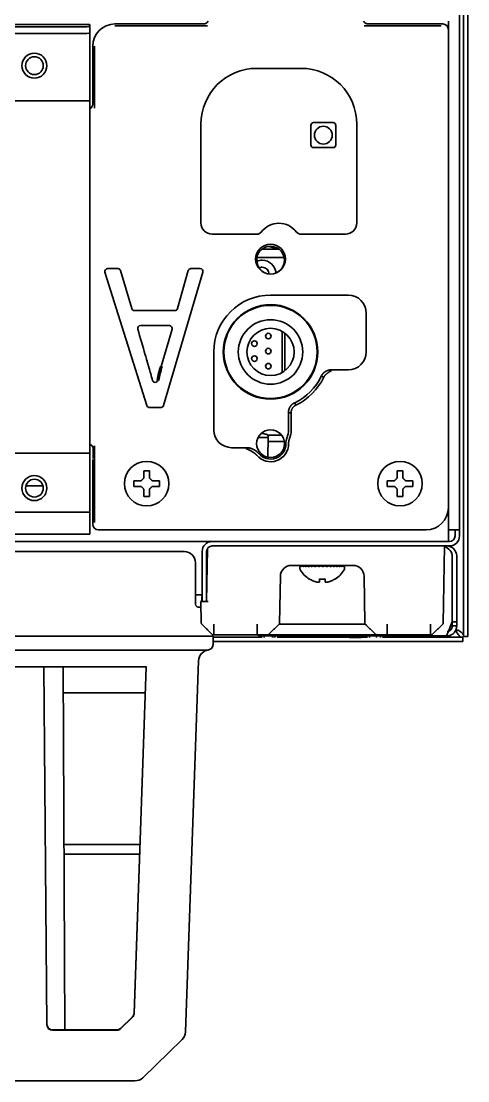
# Model space of a CAD drawing. Header units: inches. Extents: x 786 to 5755, y -850 to 3635.
# Drawn here: x 4176.9 to 4257.2, y 2385.9 to 2576.6 of the extents above; entities that cross this region are included whole.
import ezdxf

# ---------------------------------------------------------------- set-up
doc = ezdxf.new("R2010")
doc.units = ezdxf.units.IN
doc.layers.add('1', color=7, linetype='Continuous', true_color=0xffffff)

msp = doc.modelspace()

# ---------------------------------------------------------------- linework, layer by layer
at = {"layer": '1', "color": 7, "linetype": 'Continuous', "lineweight": 35}
for p, q in [((4255.74, 3463.9), (4255.74, 2485.05)), ((4256.44, 2467.85), (4256.44, 2808.05)), ((4257.24, 2467.85), (4257.24, 2808.05)), ((4189.24, 2575.98), (3462.24, 2575.98)), ((4187.24, 2575.52), (3464.24, 2575.52)), ((4189.24, 2575.97), (4189.24, 2575.98)), ((4189.24, 2575.97), (4189.24, 2575.66)), ((4189.24, 2575.66), (4189.24, 2574.46)), ((4193.74, 2576.05), (4209.64, 2576.05)), ((4193.74, 2575.74), (4210.37, 2575.74)), ((4238.61, 2575.74), (4252.42, 2575.74)), ((4239.34, 2576.05), (4252.74, 2576.05)), ((4253.74, 2484.75), (4253.74, 2576.56)), ((4187.24, 2574.32), (3464.24, 2574.32)), ((4189.24, 2573.78), (4189.24, 2574.46)), ((4189.24, 2563.25), (4189.24, 2573.78)), ((4253.74, 2575.05), (4253.74, 2489.05)), ((4189.74, 2561.65), (4189.74, 2572.05)), ((4190.06, 2560.92), (4190.06, 2572.05)), ((4227.24, 2568.07), (4219.24, 2568.07)), ((3462.24, 2562.25), (4189.24, 2562.25)), ((4189.24, 2563.25), (4189.24, 2562.25)), ((4189.24, 2562.25), (4189.24, 2560.05)), ((4189.24, 2501.05), (4189.24, 2560.05)), ((4232.99, 2558.3), (4229.49, 2558.3)), ((4209.22, 2558.05), (4209.22, 2540.25)), ((4228.99, 2557.8), (4228.99, 2554.3)), ((4233.49, 2554.3), (4233.49, 2557.8)), ((4237.26, 2540.25), (4237.26, 2558.05)), ((4229.49, 2553.8), (4232.99, 2553.8)), ((4211.24, 2538.23), (4219.28, 2538.23)), ((4227.2, 2538.23), (4235.24, 2538.23)), ((4223.16, 2535.55), (4220.24, 2535.55)), ((4223.28, 2535.52), (4221.35, 2536.02)), ((4224.19, 2534.05), (4219.29, 2534.05)), ((4194.26, 2532.05), (4192.42, 2532.05)), ((4194.26, 2532.05), (4192.42, 2532.05)), ((4196.78, 2524.84), (4194.74, 2531.69)), ((4206.94, 2531.69), (4205.02, 2524.84)), ((4209.07, 2532.05), (4207.42, 2532.05)), ((4191.94, 2531.4), (4199.5, 2507.4)), ((4202.46, 2507.41), (4209.55, 2531.41)), ((4235.74, 2527.27), (4221.74, 2527.27)), ((4204.54, 2524.48), (4197.26, 2524.48)), ((4238.96, 2517.05), (4238.96, 2524.05)), ((4198.33, 2521.79), (4203.53, 2521.79)), ((4204.01, 2521.15), (4202.08, 2514.45)), ((4223.84, 2520.74), (4223.84, 2513.35)), ((4224.34, 2513.69), (4224.34, 2520.41)), ((4211.52, 2517.05), (4211.52, 2503.05)), ((4232.68, 2513.83), (4235.74, 2513.83)), ((4199.97, 2507.05), (4201.98, 2507.05)), ((4224.96, 2503.05), (4224.96, 2506.11)), ((4225.44, 2506.11), (4225.44, 2503.05)), ((4189.24, 2501.05), (4189.24, 2498.85)), ((4219.49, 2501.65), (4221.32, 2501.65)), ((4223.74, 2502.05), (4221.2, 2502.05)), ((4221.32, 2501.65), (4221.26, 2498.1)), ((4221.32, 2501.65), (4221.32, 2501.69)), ((4189.83, 2499.54), (4189.83, 2499.54)), ((4189.83, 2499.54), (4189.83, 2497.91)), ((4189.83, 2499.54), (4189.83, 2497.91)), ((4190.06, 2486.37), (4190.06, 2500.18)), ((4214.74, 2499.83), (4217.33, 2499.83)), ((4224.21, 2500.93), (4221.31, 2500.93)), ((3462.24, 2498.85), (4189.24, 2498.85)), ((4189.24, 2497.85), (4189.24, 2498.85)), ((4189.24, 2488.22), (4189.24, 2497.85)), ((4189.74, 2486.05), (4189.74, 2497.72)), ((4197.14, 2493.37), (4197.14, 2493.87)), ((4197.14, 2492.87), (4197.14, 2493.37)), ((4201.74, 2493.87), (4201.74, 2493.37)), ((4201.74, 2493.37), (4201.74, 2492.87)), ((4242.74, 2493.37), (4242.74, 2493.87)), ((4242.74, 2492.87), (4242.74, 2493.37)), ((4247.34, 2493.87), (4247.34, 2493.37)), ((4247.34, 2493.37), (4247.34, 2492.87)), ((4180.78, 2492.95), (4177.69, 2492.95)), ((4189.24, 2488.22), (3461.74, 2488.22)), ((4189.24, 2488.22), (4189.24, 2488.03)), ((4189.24, 2488.03), (4189.24, 2484.49)), ((3461.74, 2484.28), (4189.24, 2484.28)), ((4189.24, 2484.49), (4189.24, 2484.28)), ((4249.74, 2485.05), (4190.74, 2485.05)), ((4253.94, 2485.05), (4253.74, 2485.05)), ((4253.74, 2484.75), (4253.74, 2482.95)), ((4255.74, 2485.05), (4253.94, 2485.05)), ((4254.94, 2485.05), (4254.94, 2483.95)), ((4255.74, 2485.05), (4255.74, 2483.95)), ((4253.74, 2482.95), (3397.74, 2482.95)), ((4211.24, 2482.15), (4253.94, 2482.15)), ((4253.04, 2482.15), (4252.8, 2468.25)), ((4253.74, 2482.95), (4253.94, 2482.95)), ((4206.24, 2481.15), (4030.74, 2481.15)), ((4209.44, 2474.15), (4209.44, 2481.15)), ((4210.24, 2472.15), (4210.41, 2481.66)), ((4210.24, 2474.15), (4210.24, 2481.15)), ((4254.44, 2468.48), (4254.44, 2480.35)), ((4254.44, 2468.48), (4254.44, 2480.15)), ((4255.24, 2468.48), (4255.24, 2480.35)), ((4208.24, 2479.15), (4208.24, 2471.65)), ((4236.7, 2478.65), (4225.38, 2478.65)), ((4227.04, 2478.4), (4227.04, 2478.05)), ((4227.1, 2478.4), (4227.1, 2478.63)), ((4227.28, 2478.4), (4227.28, 2478.63)), ((4227.58, 2478.4), (4227.58, 2478.63)), ((4227.98, 2478.4), (4227.98, 2478.63)), ((4228.47, 2478.4), (4228.47, 2478.63)), ((4228.81, 2478.63), (4228.81, 2478.65)), ((4228.84, 2478.63), (4228.84, 2478.65)), ((4228.87, 2478.63), (4228.87, 2478.65)), ((4228.94, 2478.63), (4228.94, 2478.65)), ((4228.97, 2478.63), (4228.97, 2478.65)), ((4229.04, 2478.4), (4229.04, 2478.63)), ((4229.11, 2478.63), (4229.11, 2478.65)), ((4229.13, 2478.63), (4229.13, 2478.65)), ((4229.33, 2478.63), (4229.33, 2478.65)), ((4229.35, 2478.63), (4229.35, 2478.65)), ((4229.6, 2478.62), (4229.6, 2478.65)), ((4229.63, 2478.62), (4229.63, 2478.65)), ((4229.67, 2478.4), (4229.67, 2478.63)), ((4229.92, 2478.63), (4229.92, 2478.65)), ((4229.94, 2478.63), (4229.94, 2478.65)), ((4230.28, 2478.62), (4230.28, 2478.65)), ((4230.35, 2478.4), (4230.35, 2478.63)), ((4230.65, 2478.62), (4230.65, 2478.65)), ((4230.66, 2478.5), (4230.66, 2478.65)), ((4231.04, 2478.4), (4231.04, 2478.63)), ((4231.43, 2478.62), (4231.43, 2478.65)), ((4231.73, 2478.4), (4231.73, 2478.63)), ((4231.8, 2478.62), (4231.8, 2478.65)), ((4232.16, 2478.63), (4232.16, 2478.65)), ((4232.41, 2478.4), (4232.41, 2478.63)), ((4232.48, 2478.62), (4232.48, 2478.65)), ((4232.75, 2478.63), (4232.75, 2478.65)), ((4232.97, 2478.63), (4232.97, 2478.65)), ((4233.04, 2478.4), (4233.04, 2478.63)), ((4233.14, 2478.63), (4233.14, 2478.65)), ((4233.24, 2478.63), (4233.24, 2478.65)), ((4233.27, 2478.63), (4233.27, 2478.65)), ((4233.61, 2478.4), (4233.61, 2478.63)), ((4234.1, 2478.4), (4234.1, 2478.63)), ((4234.5, 2478.4), (4234.5, 2478.63)), ((4234.8, 2478.4), (4234.8, 2478.63)), ((4234.98, 2478.4), (4234.98, 2478.63)), ((4235.04, 2478.4), (4235.04, 2478.63)), ((4235.04, 2478.05), (4235.04, 2478.4)), ((4223.51, 2476.69), (4223.36, 2468.25)), ((4228.74, 2476.17), (4228.74, 2476.21)), ((4233.34, 2476.21), (4233.34, 2476.17)), ((4238.72, 2468.25), (4238.57, 2476.69)), ((4208.24, 2473.33), (4209.44, 2473.33)), ((4209.44, 2473.33), (4209.34, 2472.15)), ((4209.44, 2472.15), (4209.44, 2474.15)), ((4210.24, 2474.15), (4210.24, 2472.15)), ((4208.74, 2471.15), (4209.23, 2471.15)), ((4209.21, 2472.15), (4210.53, 2472.15)), ((4209.28, 2468.25), (4209.21, 2472.15)), ((4238.8, 2468.08), (4223.28, 2468.08)), ((4254.1, 2467.75), (4254.44, 2468.48)), ((4254.44, 2468.48), (4254.44, 2467.75)), ((4254.44, 2468.48), (4255.24, 2468.48)), ((4255.24, 2468.48), (4255.24, 2467.75)), ((4256.44, 2465.85), (4256.44, 2467.85)), ((4257.24, 2467.85), (4257.24, 2465.85)), ((4194.86, 2465.93), (4084.02, 2465.93)), ((4178.3, 2465.93), (4178.3, 2465.95)), ((4194.86, 2465.93), (4198.39, 2465.93)), ((4198.39, 2465.93), (4209.98, 2465.93)), ((4205.91, 2465.95), (4205.91, 2465.93)), ((4209.98, 2465.93), (4211.44, 2465.93)), ((4211.44, 2465.93), (4211.39, 2464.4)), ((4211.4, 2464.95), (4254.34, 2464.95)), ((4211.43, 2465.75), (4220.25, 2465.75)), ((4219.36, 2466.15), (4211.55, 2466.15)), ((4219.36, 2466.15), (4219.36, 2466.22)), ((4219.94, 2465.95), (4219.79, 2465.95)), ((4223.35, 2465.95), (4219.94, 2465.95)), ((4220.61, 2465.7), (4220.61, 2465.95)), ((4240.86, 2466.15), (4221.22, 2466.15)), ((4222.12, 2465.67), (4222.12, 2465.95)), ((4222.47, 2465.7), (4222.47, 2465.95)), ((4222.54, 2465.7), (4222.54, 2465.95)), ((4222.92, 2465.75), (4235.96, 2465.75)), ((4223.7, 2465.95), (4223.35, 2465.95)), ((4241.79, 2465.95), (4223.7, 2465.95)), ((4235.96, 2465.7), (4235.96, 2465.95)), ((4236.37, 2465.7), (4236.37, 2465.95)), ((4236.74, 2465.7), (4236.74, 2465.95)), ((4238.03, 2465.75), (4239.19, 2465.75)), ((4238.04, 2465.7), (4238.04, 2465.95)), ((4239.55, 2465.7), (4239.55, 2465.95)), ((4240.81, 2465.7), (4240.81, 2465.95)), ((4241.5, 2465.7), (4241.5, 2465.95)), ((4241.54, 2465.7), (4241.54, 2465.95)), ((4242.29, 2465.95), (4241.79, 2465.95)), ((4241.91, 2465.75), (4254.34, 2465.75)), ((4253.19, 2465.95), (4242.28, 2465.95)), ((4250.54, 2466.15), (4242.72, 2466.15)), ((4250.54, 2466.22), (4250.54, 2466.15)), ((4253.21, 2465.96), (4253.19, 2465.95)), ((4253.19, 2465.95), (4253.44, 2465.95)), ((4254.34, 2465.75), (4256.34, 2465.75)), ((4256.34, 2464.95), (4254.34, 2464.95)), ((4256.34, 2465.75), (4256.34, 2464.95)), ((4257.24, 2465.85), (4256.44, 2465.85)), ((4194.81, 2463.43), (4084.07, 2463.43)), ((4197.63, 2463.43), (4194.81, 2463.43)), ((4209.22, 2463.43), (4197.63, 2463.43)), ((4210.39, 2463.43), (4209.22, 2463.43)), ((4208.79, 2461.5), (4206.45, 2394.73)), ((4195.67, 2460.43), (4083.21, 2460.43)), ((4181.5, 2396.01), (4180.94, 2460.43)), ((4184.7, 2395.1), (4184.41, 2460.43)), ((4198.5, 2460.43), (4195.67, 2460.43)), ((4199.35, 2460.43), (4197.18, 2398.1)), ((4199.35, 2460.43), (4197.18, 2398.04)), ((4199.39, 2460.43), (4198.5, 2460.43)), ((4184.43, 2455.75), (4199.19, 2455.75)), ((4198.24, 2428.47), (4184.55, 2428.47)), ((4184.56, 2426.73), (4198.18, 2426.73)), ((4196.89, 2397.45), (4194.74, 2395.37)), ((4196.87, 2397.35), (4194.74, 2395.3)), ((4194.05, 2395.1), (4182.5, 2395.1)), ((4194.05, 2395.02), (4182.5, 2395.02)), ((4206.45, 2394.73), (4206.45, 2394.73)), ((4205.84, 2393.36), (4198.73, 2386.49)), ((4197.34, 2385.93), (4081.54, 2385.93)), ((4197.34, 2385.93), (4197.34, 2385.93)), ((4198.73, 2386.49), (4198.73, 2386.49))]:
    msp.add_line(p, q, dxfattribs=at)
for centre, radius in [((4179.24, 2568.55), 2.25), ((4179.24, 2568.55), 1.6), ((4231.24, 2556.05), 1.6), ((4221.74, 2533.75), 2.68), ((4221.74, 2517.05), 8.5), ((4221.74, 2517.05), 8.38), ((4221.74, 2517.05), 5.8), ((4221.74, 2517.05), 4.25), ((4221.74, 2500.55), 2.5), ((4199.44, 2493.37), 4), ((4245.04, 2493.37), 4), ((4179.24, 2492.55), 2.25), ((4179.24, 2492.55), 1.6)]:
    msp.add_circle(centre, radius, dxfattribs=at)
for centre, radius, start, end in [((4193.74, 2572.05), 4, 90, 180), ((4219.24, 2558.05), 10.02, 90, 180), ((4227.24, 2558.05), 10.02, 0, 90), ((4229.49, 2557.8), 0.5, 90, 180), ((4232.99, 2557.8), 0.5, 0, 90), ((4229.49, 2554.3), 0.5, 180, 270), ((4232.99, 2554.3), 0.5, 270, 0), ((4211.24, 2540.25), 2.02, 180, 270), ((4223.24, 2536.21), 3.98, 37.3192, 142.6808), ((4235.24, 2540.25), 2.02, 270, 0), ((4221.74, 2533.55), 2.5, 0, 243.3037), ((4220.24, 2531.05), 2.5, 90, 113.3691), ((4220.24, 2531.05), 2.5, 4.7025, 90), ((4221.74, 2533.55), 2.5, 296.6906, 0), ((4192.42, 2531.55), 0.5, 90, 197.4703), ((4192.42, 2531.55), 0.5, 90, 197.4703), ((4194.26, 2531.55), 0.5, 16.5058, 90), ((4194.26, 2531.55), 0.5, 16.5058, 90), ((4207.42, 2531.55), 0.5, 90, 164.3881), ((4209.07, 2531.55), 0.5, 343.5407, 90), ((4220.24, 2531.05), 1.25, 90, 117.4978), ((4220.24, 2531.05), 1.25, 0.5737, 90), ((4221.74, 2517.05), 10.22, 90, 180), ((4235.74, 2524.05), 3.22, 0, 90), ((4197.26, 2524.98), 0.5, 196.5058, 270), ((4204.54, 2524.98), 0.5, 270, 344.3881), ((4198.33, 2521.29), 0.5, 90, 196.1636), ((4203.53, 2521.29), 0.5, 343.9457, 90), ((4221.34, 2519.9), 0.5, 0, 180), ((4218.84, 2518.55), 0.5, 0, 180), ((4218.84, 2518.55), 0.5, 180, 0), ((4221.34, 2519.9), 0.5, 180, 0), ((4218.84, 2515.85), 0.5, 0, 180), ((4221.34, 2517.2), 0.5, 0, 180), ((4221.34, 2517.2), 0.5, 180, 0), ((4235.74, 2517.05), 3.22, 270, 0), ((4218.84, 2515.85), 0.5, 180, 0), ((4221.34, 2514.5), 0.5, 0, 180), ((4221.34, 2514.5), 0.5, 180, 0), ((4221.74, 2517.05), 10.12, 295.5003, 334.4997), ((4221.74, 2517.05), 10.6, 295.5003, 334.4997), ((4200.97, 2512.07), 0.5, 194.7364, 347.899), ((4199.97, 2507.55), 0.5, 197.4703, 270), ((4201.98, 2507.55), 0.5, 270, 343.5407), ((4214.74, 2503.05), 3.22, 180, 270), ((4220.94, 2503.05), 4.02, 339.3656, 0), ((4220.94, 2503.05), 4.5, 339.3656, 0), ((4221.74, 2500.55), 3.25, 220.124, 0.2749), ((4221.74, 2500.55), 2.77, 220.124, 0.2749), ((4249.74, 2489.05), 4, 270, 0), ((4253.94, 2483.95), 1.8, 270, 0), ((4253.94, 2483.95), 1, 270, 0), ((4211.24, 2481.15), 1.8, 90, 180), ((4211.24, 2481.15), 1, 90, 180), ((4252.44, 2480.15), 2, 0, 72.5302), ((4253.44, 2480.35), 1.8, 0, 90), ((4206.24, 2479.15), 2, 0, 90), ((4213.03, 2479.93), 3, 151.1562, 158.3759), ((4253.44, 2480.35), 1, 0, 28.1236), ((4225.51, 2476.65), 2, 90, 179), ((4236.57, 2476.65), 2, 1, 90), ((4227.44, 2478.05), 0.4, 180, 210.3012), ((4231.24, 2480.27), 4.8, 210.3012, 238.4186), ((4231.04, 2479.95), 3.78, 262.3959, 269.9965), ((4231.04, 2479.95), 3.78, 270.0035, 277.6041), ((4230.84, 2480.27), 4.8, 301.5837, 329.6988), ((4234.64, 2478.05), 0.4, 329.6988, 0), ((4208.74, 2471.65), 0.5, 180, 270), ((4255.44, 2466.75), 0.25, 90, 180), ((4219.79, 2466.45), 0.5, 217.6411, 270), ((4242.29, 2466.45), 0.5, 270, 322.3589), ((4210.78, 2461.43), 2, 97.6236, 178), ((4210.39, 2464.43), 1, 270, 358), ((4204.45, 2394.8), 2, 314, 358), ((4197.34, 2387.93), 2, 270, 314)]:
    msp.add_arc(centre, radius, start, end, dxfattribs=at)
for centre, major_axis, ratio, start_param, end_param in [((4187.24, 2575.66), (-2, 0), 0.069756, 1.570796, 3.141593), ((4209.64, 2577.05), (0.708, -0.708), 0.998783, 5.498396, 6.545231), ((4239.34, 2577.05), (-0.708, -0.708), 0.998783, 6.021139, 7.067974), ((4252.74, 2575.05), (0.708, 0.708), 0.998783, 5.498396, 7.067974), ((4187.24, 2574.46), (2, 0), 0.069756, 4.712389, 6.283185), ((4188.74, 2561.65), (0.708, -0.708), 0.998783, 6.021139, 7.067974), ((4201.93, 2514.49), (0.144, -0.041), 0.003982, 4.712389, 6.283185), ((4202.22, 2514.41), (0.144, -0.041), 0.003982, 3.141593, 4.712389), ((4188.83, 2499.54), (-0.709, -0.709), 0.997569, 2.356803, 3.502669), ((4190.74, 2486.05), (-0.708, -0.708), 0.998783, 5.498396, 7.067974), ((4274.15, 2448.9), (152.84, -10.94), 0.181216, 1.887393, 1.890685), ((4267.22, 2448.9), (128.23, -11.1), 0.215492, 1.892497, 1.896355), ((4259.17, 2448.91), (99.7, -11.45), 0.275616, 1.903385, 1.909311), ((4250.29, 2448.91), (68.06, -12.59), 0.396499, 1.941623, 1.950895), ((4240.81, 2448.91), (31.7, -20.91), 0.668638, 2.283907, 2.293179), ((4240, 2452.15), (-28.84, -5), 0.949656, 4.846977, 4.860829), ((4221.27, 2448.91), (-31.7, -20.91), 0.668638, 3.990007, 3.999279), ((4211.79, 2448.91), (-68.06, -12.59), 0.396499, 4.33229, 4.341562), ((4202.91, 2448.91), (-99.7, -11.45), 0.27563, 4.37385, 4.379776), ((4194.87, 2448.91), (-128.21, -11.09), 0.215468, 4.386875, 4.389633), ((4187.93, 2448.91), (-152.82, -10.94), 0.181202, 4.392528, 4.39591), ((4182.3, 2448.91), (-172.78, -10.86), 0.160465, 4.395399, 4.397826), ((4196.18, 2398.07), (-1, 0), 0.99863, 2.339426, 3.106734), ((4196.18, 2398.15), (-0.884, 0.467), 0.992708, 2.824178, 3.144522), ((4182.5, 2396.09), (-1, -0.009), 0.998629, 0, 1.562082), ((4182.5, 2396.01), (1, 0), 0.998629, 3.150307, 4.712389), ((4194.05, 2396.09), (-0.998, -0.069), 0.998789, 1.502284, 2.270919), ((4194.05, 2396.01), (-1, 0), 0.99863, 1.570796, 2.339426), ((4189.82, 2392.03), (-4.22, -3.06), 0.024638, 3.123734, 3.126961), ((4204.45, 2394.8), (-2, 0.07), 0.99882, 2.371827, 3.141593), ((4197.34, 2387.93), (-1.39, 1.44), 0.999885, 2.373591, 3.141593)]:
    msp.add_ellipse(centre, major_axis=major_axis, ratio=ratio, start_param=start_param, end_param=end_param, dxfattribs=at)
for points, knots in [([(4219.28, 2538.23), (4219.35, 2538.23), (4219.43, 2538.24), (4219.58, 2538.28), (4219.65, 2538.3), (4219.79, 2538.37), (4219.85, 2538.41), (4219.97, 2538.51), (4220.03, 2538.57), (4220.07, 2538.63)], [0, 0, 0, 0, 0.25, 0.25, 0.5, 0.5, 0.75, 0.75, 1, 1, 1, 1]), ([(4226.41, 2538.63), (4226.45, 2538.57), (4226.51, 2538.51), (4226.63, 2538.41), (4226.69, 2538.37), (4226.83, 2538.3), (4226.9, 2538.28), (4227.05, 2538.24), (4227.13, 2538.23), (4227.2, 2538.23)], [0, 0, 0, 0, 0.25, 0.25, 0.5, 0.5, 0.75, 0.75, 1, 1, 1, 1]), ([(4200.49, 2511.94), (4200.39, 2512.33), (4200.28, 2512.71), (4200.07, 2513.48), (4199.96, 2513.87), (4199.8, 2514.44), (4199.74, 2514.63), (4199.63, 2515.02), (4199.58, 2515.21), (4199.41, 2515.78), (4198.85, 2517.7), (4198.3, 2519.61), (4197.85, 2521.15)], [0, 0, 0, 0, 0.125, 0.125, 0.25, 0.25, 0.3125, 0.3125, 0.375, 0.375, 0.5, 1, 1, 1, 1]), ([(4201.31, 2512), (4201.4, 2512.42), (4201.5, 2512.83), (4201.71, 2513.67), (4201.82, 2514.08), (4201.93, 2514.49)], [0, 0, 0, 0, 0.5, 0.5, 1, 1, 1, 1]), ([(4202.08, 2514.45), (4201.96, 2514.04), (4201.85, 2513.63), (4201.65, 2512.8), (4201.55, 2512.38), (4201.46, 2511.97)], [0, 0, 0, 0, 0.5, 0.5, 1, 1, 1, 1]), ([(4230.87, 2512.7), (4230.88, 2512.7), (4230.88, 2512.72), (4230.89, 2512.74), (4230.9, 2512.76), (4230.91, 2512.78), (4230.93, 2512.8), (4230.94, 2512.82), (4230.95, 2512.84), (4230.96, 2512.86), (4230.97, 2512.88), (4230.98, 2512.9), (4231, 2512.92), (4231.01, 2512.94), (4231.02, 2512.96), (4231.04, 2512.98), (4231.05, 2513), (4231.06, 2513.02), (4231.08, 2513.04), (4231.09, 2513.05), (4231.11, 2513.07), (4231.12, 2513.09), (4231.14, 2513.11), (4231.15, 2513.13), (4231.17, 2513.14), (4231.18, 2513.16), (4231.2, 2513.18), (4231.21, 2513.2), (4231.23, 2513.21), (4231.25, 2513.23), (4231.26, 2513.25), (4231.28, 2513.26), (4231.3, 2513.28), (4231.31, 2513.3), (4231.33, 2513.31), (4231.35, 2513.33), (4231.36, 2513.34), (4231.38, 2513.36), (4231.4, 2513.37), (4231.42, 2513.39), (4231.44, 2513.4), (4231.46, 2513.42), (4231.47, 2513.43), (4231.49, 2513.45), (4231.51, 2513.46), (4231.53, 2513.47), (4231.55, 2513.49), (4231.57, 2513.5), (4231.59, 2513.51), (4231.61, 2513.53), (4231.63, 2513.54), (4231.65, 2513.55), (4231.67, 2513.56), (4231.69, 2513.57), (4231.71, 2513.58), (4231.73, 2513.6), (4231.75, 2513.61), (4231.77, 2513.62), (4231.79, 2513.63), (4231.81, 2513.64), (4231.84, 2513.65), (4231.86, 2513.66), (4231.88, 2513.67), (4231.9, 2513.68), (4231.92, 2513.69), (4231.94, 2513.69), (4231.96, 2513.7), (4231.99, 2513.71), (4232.01, 2513.72), (4232.03, 2513.73), (4232.05, 2513.73), (4232.08, 2513.74), (4232.1, 2513.75), (4232.12, 2513.75), (4232.14, 2513.76), (4232.17, 2513.77), (4232.19, 2513.77), (4232.21, 2513.78), (4232.23, 2513.78), (4232.26, 2513.79), (4232.28, 2513.79), (4232.3, 2513.8), (4232.33, 2513.8), (4232.35, 2513.81), (4232.37, 2513.81), (4232.4, 2513.81), (4232.42, 2513.82), (4232.44, 2513.82), (4232.47, 2513.82), (4232.49, 2513.82), (4232.51, 2513.83), (4232.54, 2513.83), (4232.56, 2513.83), (4232.58, 2513.83), (4232.61, 2513.83), (4232.63, 2513.83), (4232.65, 2513.83), (4232.67, 2513.83), (4232.68, 2513.83)], [0, 0, 0, 0, 0.010418, 0.020835, 0.031252, 0.04167, 0.052087, 0.062504, 0.072921, 0.083338, 0.093755, 0.104172, 0.114589, 0.125006, 0.135423, 0.145839, 0.156256, 0.166673, 0.177089, 0.187506, 0.197922, 0.208339, 0.218755, 0.229171, 0.239588, 0.250004, 0.26042, 0.270837, 0.281253, 0.291669, 0.302085, 0.312501, 0.322917, 0.333334, 0.34375, 0.354166, 0.364582, 0.374998, 0.385414, 0.39583, 0.406246, 0.416662, 0.427078, 0.437494, 0.44791, 0.458326, 0.468742, 0.479158, 0.489574, 0.49999, 0.510406, 0.520822, 0.531238, 0.541654, 0.55207, 0.562486, 0.572902, 0.583318, 0.593735, 0.604151, 0.614567, 0.624983, 0.6354, 0.645816, 0.656232, 0.666648, 0.677065, 0.687481, 0.697898, 0.708314, 0.718731, 0.729147, 0.739564, 0.749981, 0.760398, 0.770814, 0.781231, 0.791648, 0.802065, 0.812482, 0.822899, 0.833316, 0.843733, 0.854151, 0.864568, 0.874985, 0.885403, 0.89582, 0.906238, 0.916656, 0.927073, 0.937491, 0.947909, 0.958327, 0.968745, 0.979163, 0.989582, 1, 1, 1, 1]), ([(4231.62, 2512.93), (4231.66, 2512.96), (4231.7, 2513), (4231.78, 2513.08), (4231.82, 2513.11), (4231.91, 2513.18), (4231.95, 2513.22), (4232.01, 2513.26), (4232.03, 2513.28), (4232.08, 2513.31), (4232.1, 2513.33), (4232.14, 2513.36), (4232.17, 2513.37), (4232.2, 2513.39), (4232.21, 2513.4), (4232.23, 2513.42), (4232.25, 2513.42), (4232.3, 2513.46), (4232.35, 2513.49), (4232.44, 2513.54), (4232.48, 2513.56), (4232.55, 2513.59), (4232.57, 2513.61), (4232.61, 2513.62), (4232.62, 2513.63), (4232.64, 2513.63), (4232.65, 2513.64), (4232.65, 2513.64), (4232.66, 2513.64), (4232.66, 2513.64), (4232.66, 2513.64), (4232.66, 2513.64), (4232.66, 2513.64), (4232.67, 2513.64), (4232.67, 2513.65)], [0, 0, 0, 0, 0.125, 0.125, 0.25, 0.25, 0.375, 0.375, 0.4375, 0.4375, 0.5, 0.5, 0.5625, 0.5625, 0.59375, 0.59375, 0.625, 0.625, 0.75, 0.75, 0.875, 0.875, 0.9375, 0.9375, 0.96875, 0.96875, 0.984375, 0.984375, 0.988281, 0.990234, 0.990234, 0.992188, 0.992188, 1, 1, 1, 1]), ([(4224.96, 2506.11), (4224.96, 2506.12), (4224.96, 2506.14), (4224.96, 2506.16), (4224.96, 2506.19), (4224.96, 2506.21), (4224.96, 2506.23), (4224.96, 2506.26), (4224.96, 2506.28), (4224.97, 2506.3), (4224.97, 2506.33), (4224.97, 2506.35), (4224.97, 2506.37), (4224.98, 2506.4), (4224.98, 2506.42), (4224.98, 2506.44), (4224.99, 2506.46), (4224.99, 2506.49), (4225, 2506.51), (4225, 2506.53), (4225.01, 2506.56), (4225.01, 2506.58), (4225.02, 2506.6), (4225.02, 2506.62), (4225.03, 2506.65), (4225.04, 2506.67), (4225.04, 2506.69), (4225.05, 2506.72), (4225.06, 2506.74), (4225.06, 2506.76), (4225.07, 2506.78), (4225.08, 2506.8), (4225.09, 2506.83), (4225.1, 2506.85), (4225.11, 2506.87), (4225.11, 2506.89), (4225.12, 2506.91), (4225.13, 2506.93), (4225.14, 2506.96), (4225.15, 2506.98), (4225.16, 2507), (4225.17, 2507.02), (4225.18, 2507.04), (4225.19, 2507.06), (4225.21, 2507.08), (4225.22, 2507.1), (4225.23, 2507.12), (4225.24, 2507.14), (4225.25, 2507.16), (4225.27, 2507.18), (4225.28, 2507.2), (4225.29, 2507.22), (4225.3, 2507.24), (4225.32, 2507.26), (4225.33, 2507.28), (4225.34, 2507.3), (4225.36, 2507.32), (4225.37, 2507.34), (4225.39, 2507.35), (4225.4, 2507.37), (4225.42, 2507.39), (4225.43, 2507.41), (4225.45, 2507.43), (4225.46, 2507.44), (4225.48, 2507.46), (4225.49, 2507.48), (4225.51, 2507.5), (4225.53, 2507.51), (4225.54, 2507.53), (4225.56, 2507.55), (4225.58, 2507.56), (4225.59, 2507.58), (4225.61, 2507.59), (4225.63, 2507.61), (4225.65, 2507.62), (4225.66, 2507.64), (4225.68, 2507.65), (4225.7, 2507.67), (4225.72, 2507.68), (4225.74, 2507.7), (4225.76, 2507.71), (4225.77, 2507.73), (4225.79, 2507.74), (4225.81, 2507.75), (4225.83, 2507.77), (4225.85, 2507.78), (4225.87, 2507.79), (4225.89, 2507.81), (4225.91, 2507.82), (4225.93, 2507.83), (4225.95, 2507.84), (4225.97, 2507.85), (4225.99, 2507.87), (4226.01, 2507.88), (4226.03, 2507.89), (4226.05, 2507.9), (4226.07, 2507.91), (4226.09, 2507.92), (4226.1, 2507.92)], [0, 0, 0, 0, 0.010418, 0.020837, 0.031255, 0.041673, 0.052091, 0.062509, 0.072927, 0.083344, 0.093762, 0.10418, 0.114597, 0.125015, 0.135432, 0.145849, 0.156267, 0.166684, 0.177101, 0.187518, 0.197935, 0.208352, 0.218769, 0.229186, 0.239602, 0.250019, 0.260436, 0.270852, 0.281269, 0.291686, 0.302102, 0.312519, 0.322935, 0.333351, 0.343768, 0.354184, 0.3646, 0.375017, 0.385433, 0.395849, 0.406265, 0.416681, 0.427098, 0.437514, 0.44793, 0.458346, 0.468762, 0.479178, 0.489594, 0.50001, 0.510426, 0.520842, 0.531258, 0.541674, 0.55209, 0.562506, 0.572922, 0.583338, 0.593754, 0.60417, 0.614586, 0.625002, 0.635418, 0.645834, 0.65625, 0.666666, 0.677083, 0.687499, 0.697915, 0.708331, 0.718747, 0.729163, 0.73958, 0.749996, 0.760412, 0.770829, 0.781245, 0.791661, 0.802078, 0.812494, 0.822911, 0.833327, 0.843744, 0.854161, 0.864577, 0.874994, 0.885411, 0.895828, 0.906245, 0.916662, 0.927079, 0.937496, 0.947913, 0.95833, 0.968748, 0.979165, 0.989582, 1, 1, 1, 1]), ([(4221.25, 2502.06), (4221.23, 2502.09), (4221.17, 2502.15), (4220.95, 2502.24), (4220.64, 2502.32), (4220.33, 2502.38), (4220.14, 2502.41), (4220.09, 2502.42)], [0, 0, 0, 0, 0.239772, 0.475409, 0.706252, 0.931821, 1, 1, 1, 1]), ([(4221.32, 2501.69), (4221.32, 2501.81), (4221.3, 2501.94), (4221.25, 2502.06), (4221.25, 2502.06)], [0, 0, 0, 0, 0.993419, 1, 1, 1, 1]), ([(4224.51, 2500.56), (4224.51, 2500.75), (4224.52, 2500.93), (4224.59, 2501.29), (4224.64, 2501.46), (4224.7, 2501.64)], [0, 0, 0, 0, 0.5, 0.5, 1, 1, 1, 1]), ([(4217.33, 2499.83), (4217.34, 2499.83), (4217.36, 2499.83), (4217.39, 2499.83), (4217.41, 2499.83), (4217.44, 2499.83), (4217.47, 2499.83), (4217.49, 2499.83), (4217.52, 2499.83), (4217.55, 2499.83), (4217.58, 2499.82), (4217.6, 2499.82), (4217.63, 2499.82), (4217.66, 2499.82), (4217.68, 2499.81), (4217.71, 2499.81), (4217.74, 2499.81), (4217.76, 2499.8), (4217.79, 2499.8), (4217.82, 2499.79), (4217.85, 2499.79), (4217.87, 2499.78), (4217.9, 2499.78), (4217.93, 2499.77), (4217.95, 2499.77), (4217.98, 2499.76), (4218.01, 2499.76), (4218.03, 2499.75), (4218.06, 2499.74), (4218.08, 2499.74), (4218.11, 2499.73), (4218.14, 2499.72), (4218.16, 2499.72), (4218.19, 2499.71), (4218.22, 2499.7), (4218.24, 2499.69), (4218.27, 2499.68), (4218.29, 2499.68), (4218.32, 2499.67), (4218.34, 2499.66), (4218.37, 2499.65), (4218.39, 2499.64), (4218.42, 2499.63), (4218.45, 2499.62), (4218.47, 2499.61), (4218.5, 2499.6), (4218.52, 2499.59), (4218.55, 2499.58), (4218.57, 2499.57), (4218.6, 2499.55), (4218.62, 2499.54), (4218.64, 2499.53), (4218.67, 2499.52), (4218.69, 2499.51), (4218.72, 2499.49), (4218.74, 2499.48), (4218.77, 2499.47), (4218.79, 2499.46), (4218.81, 2499.44), (4218.84, 2499.43), (4218.86, 2499.41), (4218.88, 2499.4), (4218.91, 2499.39), (4218.93, 2499.37), (4218.95, 2499.36), (4218.98, 2499.34), (4219, 2499.33), (4219.02, 2499.31), (4219.04, 2499.3), (4219.06, 2499.28), (4219.09, 2499.27), (4219.11, 2499.25), (4219.13, 2499.23), (4219.15, 2499.22), (4219.17, 2499.2), (4219.2, 2499.18), (4219.22, 2499.17), (4219.24, 2499.15), (4219.26, 2499.13), (4219.28, 2499.11), (4219.3, 2499.1), (4219.32, 2499.08), (4219.34, 2499.06), (4219.36, 2499.04), (4219.38, 2499.02), (4219.4, 2499), (4219.42, 2498.99), (4219.44, 2498.97), (4219.46, 2498.95), (4219.48, 2498.93), (4219.5, 2498.91), (4219.52, 2498.89), (4219.53, 2498.87), (4219.55, 2498.85), (4219.57, 2498.83), (4219.59, 2498.81), (4219.61, 2498.79), (4219.62, 2498.77), (4219.62, 2498.77)], [0, 0, 0, 0, 0.010418, 0.020835, 0.031253, 0.04167, 0.052088, 0.062505, 0.072922, 0.08334, 0.093757, 0.104175, 0.114592, 0.125009, 0.135426, 0.145844, 0.156261, 0.166678, 0.177095, 0.187512, 0.197929, 0.208347, 0.218764, 0.229181, 0.239598, 0.250015, 0.260432, 0.270849, 0.281266, 0.291683, 0.302099, 0.312516, 0.322933, 0.33335, 0.343767, 0.354184, 0.364601, 0.375017, 0.385434, 0.395851, 0.406267, 0.416684, 0.427101, 0.437518, 0.447934, 0.458351, 0.468767, 0.479184, 0.489601, 0.500017, 0.510434, 0.52085, 0.531267, 0.541683, 0.5521, 0.562516, 0.572933, 0.583349, 0.593766, 0.604182, 0.614599, 0.625015, 0.635431, 0.645848, 0.656264, 0.66668, 0.677097, 0.687513, 0.697929, 0.708346, 0.718762, 0.729178, 0.739595, 0.750011, 0.760427, 0.770844, 0.78126, 0.791676, 0.802092, 0.812509, 0.822925, 0.833341, 0.843757, 0.854173, 0.86459, 0.875006, 0.885422, 0.895838, 0.906254, 0.916671, 0.927087, 0.937503, 0.947919, 0.958335, 0.968752, 0.979168, 0.989584, 1, 1, 1, 1]), ([(4217.33, 2499.65), (4217.34, 2499.64), (4217.34, 2499.64), (4217.35, 2499.64), (4217.35, 2499.64), (4217.35, 2499.64), (4217.35, 2499.64), (4217.36, 2499.64), (4217.36, 2499.64), (4217.37, 2499.63), (4217.4, 2499.62), (4217.41, 2499.62), (4217.46, 2499.6), (4217.49, 2499.59), (4217.58, 2499.56), (4217.63, 2499.53), (4217.75, 2499.48), (4217.81, 2499.45), (4217.93, 2499.4), (4218.05, 2499.34), (4218.16, 2499.28), (4218.28, 2499.21), (4218.34, 2499.18), (4218.45, 2499.11), (4218.51, 2499.07), (4218.62, 2499), (4218.68, 2498.96), (4218.73, 2498.93)], [0, 0, 0, 0, 0.007813, 0.007813, 0.009766, 0.009766, 0.011719, 0.015625, 0.015625, 0.03125, 0.03125, 0.0625, 0.0625, 0.125, 0.125, 0.25, 0.25, 0.375, 0.375, 0.5, 0.625, 0.625, 0.75, 0.75, 0.875, 0.875, 1, 1, 1, 1]), ([(4199.94, 2495.67), (4199.94, 2495.47), (4199.94, 2495.26), (4199.94, 2494.93), (4199.94, 2494.82), (4199.94, 2494.6), (4199.94, 2494.48), (4199.94, 2494.37)], [0, 0, 0, 0, 0.5, 0.5, 0.75, 0.75, 1, 1, 1, 1]), ([(4245.54, 2495.67), (4245.54, 2495.47), (4245.54, 2495.26), (4245.54, 2494.93), (4245.54, 2494.82), (4245.54, 2494.6), (4245.54, 2494.48), (4245.54, 2494.37)], [0, 0, 0, 0, 0.5, 0.5, 0.75, 0.75, 1, 1, 1, 1]), ([(4197.14, 2493.87), (4197.34, 2493.87), (4197.55, 2493.87), (4197.88, 2493.87), (4197.99, 2493.87), (4198.21, 2493.87), (4198.32, 2493.87), (4198.44, 2493.87)], [0, 0, 0, 0, 0.5, 0.5, 0.75, 0.75, 1, 1, 1, 1]), ([(4242.74, 2493.87), (4242.94, 2493.87), (4243.15, 2493.87), (4243.48, 2493.87), (4243.59, 2493.87), (4243.81, 2493.87), (4243.92, 2493.87), (4244.04, 2493.87)], [0, 0, 0, 0, 0.5, 0.5, 0.75, 0.75, 1, 1, 1, 1]), ([(4198.94, 2491.07), (4198.94, 2491.27), (4198.94, 2491.48), (4198.94, 2491.81), (4198.94, 2491.92), (4198.94, 2492.14), (4198.94, 2492.25), (4198.94, 2492.37)], [0, 0, 0, 0, 0.5, 0.5, 0.75, 0.75, 1, 1, 1, 1]), ([(4201.74, 2492.87), (4201.54, 2492.87), (4201.33, 2492.87), (4201, 2492.87), (4200.89, 2492.87), (4200.67, 2492.87), (4200.56, 2492.87), (4200.44, 2492.87)], [0, 0, 0, 0, 0.5, 0.5, 0.75, 0.75, 1, 1, 1, 1]), ([(4244.54, 2491.07), (4244.54, 2491.27), (4244.54, 2491.48), (4244.54, 2491.81), (4244.54, 2491.92), (4244.54, 2492.14), (4244.54, 2492.25), (4244.54, 2492.37)], [0, 0, 0, 0, 0.5, 0.5, 0.75, 0.75, 1, 1, 1, 1]), ([(4247.34, 2492.87), (4247.14, 2492.87), (4246.93, 2492.87), (4246.6, 2492.87), (4246.49, 2492.87), (4246.27, 2492.87), (4246.16, 2492.87), (4246.04, 2492.87)], [0, 0, 0, 0, 0.5, 0.5, 0.75, 0.75, 1, 1, 1, 1]), ([(4228.74, 2476.21), (4228.94, 2476.08), (4229.15, 2475.97), (4229.48, 2475.84), (4229.59, 2475.79), (4229.81, 2475.72), (4229.92, 2475.68), (4230.04, 2475.66)], [0, 0, 0, 0, 0.5, 0.5, 0.75, 0.75, 1, 1, 1, 1]), ([(4230.54, 2475.66), (4230.54, 2475.68), (4230.54, 2475.72), (4230.54, 2475.79), (4230.54, 2475.84), (4230.54, 2475.93), (4230.54, 2475.98), (4230.54, 2476.06), (4230.54, 2476.09), (4230.54, 2476.14), (4230.54, 2476.17), (4230.54, 2476.21)], [0, 0, 0, 0, 0.25, 0.25, 0.5, 0.5, 0.75, 0.75, 0.875, 0.875, 1, 1, 1, 1]), ([(4231.54, 2476.21), (4231.54, 2476.08), (4231.54, 2475.97), (4231.54, 2475.84), (4231.54, 2475.79), (4231.54, 2475.72), (4231.54, 2475.68), (4231.54, 2475.66)], [0, 0, 0, 0, 0.5, 0.5, 0.75, 0.75, 1, 1, 1, 1]), ([(4232.04, 2475.66), (4232.15, 2475.68), (4232.27, 2475.72), (4232.49, 2475.79), (4232.6, 2475.84), (4232.82, 2475.93), (4232.92, 2475.98), (4233.08, 2476.06), (4233.13, 2476.09), (4233.24, 2476.14), (4233.29, 2476.17), (4233.34, 2476.21)], [0, 0, 0, 0, 0.25, 0.25, 0.5, 0.5, 0.75, 0.75, 0.875, 0.875, 1, 1, 1, 1]), ([(4209.28, 2468.25), (4209.28, 2468.22), (4209.29, 2468.19), (4209.32, 2468.13), (4209.33, 2468.1), (4209.36, 2468.08)], [0, 0, 0, 0, 0.5, 0.5, 1, 1, 1, 1]), ([(4223.36, 2468.25), (4223.36, 2468.22), (4223.35, 2468.19), (4223.33, 2468.13), (4223.31, 2468.1), (4223.28, 2468.08)], [0, 0, 0, 0, 0.5, 0.5, 1, 1, 1, 1]), ([(4238.8, 2468.08), (4238.77, 2468.1), (4238.75, 2468.13), (4238.73, 2468.19), (4238.72, 2468.22), (4238.72, 2468.25)], [0, 0, 0, 0, 0.5, 0.5, 1, 1, 1, 1]), ([(4252.8, 2468.25), (4252.8, 2468.22), (4252.79, 2468.19), (4252.76, 2468.13), (4252.75, 2468.1), (4252.72, 2468.08)], [0, 0, 0, 0, 0.5, 0.5, 1, 1, 1, 1]), ([(4254.1, 2467.75), (4254.02, 2467.53), (4253.95, 2467.3), (4253.8, 2466.89), (4253.73, 2466.7), (4253.58, 2466.37), (4253.51, 2466.23), (4253.36, 2466.04), (4253.29, 2465.98), (4253.21, 2465.96)], [0, 0, 0, 0, 0.25, 0.25, 0.5, 0.5, 0.75, 0.75, 1, 1, 1, 1]), ([(4254.44, 2467.75), (4254.44, 2467.63), (4254.42, 2467.5), (4254.33, 2467.27), (4254.26, 2467.16), (4254.09, 2466.98), (4253.99, 2466.91), (4253.77, 2466.8), (4253.65, 2466.76), (4253.52, 2466.75)], [0, 0, 0, 0, 0.25, 0.25, 0.5, 0.5, 0.75, 0.75, 1, 1, 1, 1]), ([(4255.24, 2467.75), (4255.24, 2467.64), (4255.23, 2467.53), (4255.19, 2467.31), (4255.16, 2467.2), (4255.08, 2466.99), (4255.03, 2466.89), (4254.91, 2466.7), (4254.84, 2466.61), (4254.69, 2466.45), (4254.61, 2466.37), (4254.43, 2466.24), (4254.33, 2466.18), (4254.13, 2466.08), (4254.03, 2466.05), (4253.81, 2465.99), (4253.7, 2465.97), (4253.59, 2465.96)], [0, 0, 0, 0, 0.125, 0.125, 0.25, 0.25, 0.375, 0.375, 0.5, 0.5, 0.625, 0.625, 0.75, 0.75, 0.875, 0.875, 1, 1, 1, 1]), ([(4255.21, 2466.67), (4255.29, 2466.54), (4255.36, 2466.42), (4255.51, 2466.2), (4255.58, 2466.1), (4255.73, 2465.93), (4255.8, 2465.86), (4255.95, 2465.77), (4256.02, 2465.75), (4256.1, 2465.75)], [0, 0, 0, 0, 0.25, 0.25, 0.5, 0.5, 0.75, 0.75, 1, 1, 1, 1]), ([(4256.44, 2466.09), (4256.44, 2466.17), (4256.42, 2466.24), (4256.33, 2466.39), (4256.26, 2466.46), (4256.09, 2466.61), (4255.99, 2466.68), (4255.77, 2466.83), (4255.65, 2466.9), (4255.52, 2466.98)], [0, 0, 0, 0, 0.25, 0.25, 0.5, 0.5, 0.75, 0.75, 1, 1, 1, 1]), ([(4211.25, 2466.22), (4211.27, 2466.2), (4211.3, 2466.18), (4211.36, 2466.16), (4211.39, 2466.15), (4211.42, 2466.15)], [0, 0, 0, 0, 0.5, 0.5, 1, 1, 1, 1]), ([(4211.55, 2466.15), (4211.55, 2466.15), (4211.54, 2466.15), (4211.52, 2466.15), (4211.51, 2466.15), (4211.5, 2466.15), (4211.5, 2466.15), (4211.49, 2466.15), (4211.49, 2466.15), (4211.48, 2466.15), (4211.47, 2466.15), (4211.46, 2466.15), (4211.46, 2466.15), (4211.45, 2466.15), (4211.45, 2466.15), (4211.44, 2466.15), (4211.44, 2466.15), (4211.43, 2466.15), (4211.43, 2466.15), (4211.43, 2466.15), (4211.43, 2466.15), (4211.42, 2466.15), (4211.42, 2466.15), (4211.42, 2466.15), (4211.42, 2466.15), (4211.42, 2466.15)], [0, 0, 0, 0, 0.125, 0.125, 0.25, 0.25, 0.3125, 0.3125, 0.375, 0.375, 0.5, 0.5, 0.5625, 0.5625, 0.625, 0.625, 0.75, 0.75, 0.8125, 0.8125, 0.875, 0.875, 0.9375, 0.9375, 1, 1, 1, 1]), ([(4211.55, 2466.15), (4211.55, 2466.15), (4211.55, 2466.16), (4211.54, 2466.18), (4211.54, 2466.2), (4211.53, 2466.22)], [0, 0, 0, 0, 0.5, 0.5, 1, 1, 1, 1]), ([(4221.22, 2466.15), (4221.22, 2466.15), (4221.21, 2466.15), (4221.2, 2466.15), (4221.2, 2466.15), (4221.19, 2466.15), (4221.18, 2466.15), (4221.17, 2466.15), (4221.16, 2466.15), (4221.15, 2466.15), (4221.14, 2466.15), (4221.11, 2466.15), (4221.09, 2466.15), (4221.05, 2466.15), (4221.02, 2466.15), (4220.98, 2466.15), (4220.96, 2466.15), (4220.93, 2466.15), (4220.91, 2466.15), (4220.86, 2466.15), (4220.79, 2466.15), (4220.71, 2466.15), (4220.64, 2466.15), (4220.62, 2466.15), (4220.58, 2466.15), (4220.55, 2466.15), (4220.48, 2466.15), (4220.43, 2466.15), (4220.28, 2466.15), (4220.18, 2466.15), (4220.04, 2466.15), (4220.01, 2466.15), (4219.95, 2466.15), (4219.92, 2466.15), (4219.84, 2466.15), (4219.78, 2466.15), (4219.69, 2466.15), (4219.66, 2466.15), (4219.6, 2466.15), (4219.57, 2466.15), (4219.51, 2466.15), (4219.48, 2466.15), (4219.42, 2466.15), (4219.39, 2466.15), (4219.36, 2466.15)], [0, 0, 0, 0, 0.0625, 0.0625, 0.09375, 0.09375, 0.125, 0.125, 0.15625, 0.15625, 0.1875, 0.1875, 0.25, 0.25, 0.3125, 0.3125, 0.34375, 0.34375, 0.375, 0.375, 0.4375, 0.5, 0.5, 0.53125, 0.53125, 0.5625, 0.5625, 0.625, 0.625, 0.75, 0.75, 0.78125, 0.78125, 0.8125, 0.8125, 0.875, 0.875, 0.90625, 0.90625, 0.9375, 0.9375, 0.96875, 0.96875, 1, 1, 1, 1]), ([(4221.22, 2466.15), (4221.25, 2466.15), (4221.28, 2466.16), (4221.34, 2466.18), (4221.37, 2466.2), (4221.39, 2466.22)], [0, 0, 0, 0, 0.5, 0.5, 1, 1, 1, 1]), ([(4240.86, 2466.15), (4240.83, 2466.15), (4240.8, 2466.16), (4240.74, 2466.18), (4240.71, 2466.2), (4240.69, 2466.22)], [0, 0, 0, 0, 0.5, 0.5, 1, 1, 1, 1]), ([(4242.73, 2466.15), (4242.69, 2466.15), (4242.66, 2466.15), (4242.6, 2466.15), (4242.57, 2466.15), (4242.51, 2466.15), (4242.48, 2466.15), (4242.42, 2466.15), (4242.39, 2466.15), (4242.33, 2466.15), (4242.3, 2466.15), (4242.24, 2466.15), (4242.21, 2466.15), (4242.13, 2466.15), (4242.07, 2466.15), (4241.96, 2466.15), (4241.91, 2466.15), (4241.83, 2466.15), (4241.8, 2466.15), (4241.75, 2466.15), (4241.67, 2466.15), (4241.6, 2466.15), (4241.5, 2466.15), (4241.46, 2466.15), (4241.37, 2466.15), (4241.33, 2466.15), (4241.25, 2466.15), (4241.22, 2466.15), (4241.15, 2466.15), (4241.12, 2466.15), (4241.06, 2466.15), (4241.04, 2466.15), (4241, 2466.15), (4240.99, 2466.15), (4240.97, 2466.15), (4240.96, 2466.15), (4240.94, 2466.15), (4240.93, 2466.15), (4240.91, 2466.15), (4240.91, 2466.15), (4240.9, 2466.15), (4240.89, 2466.15), (4240.88, 2466.15), (4240.87, 2466.15), (4240.86, 2466.15), (4240.86, 2466.15)], [0, 0, 0, 0, 0.03125, 0.03125, 0.0625, 0.0625, 0.09375, 0.09375, 0.125, 0.125, 0.15625, 0.15625, 0.1875, 0.1875, 0.25, 0.25, 0.3125, 0.3125, 0.34375, 0.34375, 0.375, 0.4375, 0.4375, 0.5, 0.5, 0.5625, 0.5625, 0.625, 0.625, 0.6875, 0.6875, 0.75, 0.75, 0.78125, 0.78125, 0.8125, 0.8125, 0.84375, 0.84375, 0.875, 0.875, 0.90625, 0.90625, 0.9375, 1, 1, 1, 1]), ([(4242.72, 2466.22), (4242.72, 2466.2), (4242.72, 2466.18), (4242.72, 2466.16), (4242.72, 2466.15), (4242.73, 2466.15)], [0, 0, 0, 0, 0.5, 0.5, 1, 1, 1, 1]), ([(4250.65, 2466.15), (4250.65, 2466.15), (4250.65, 2466.15), (4250.65, 2466.15), (4250.65, 2466.15), (4250.64, 2466.15), (4250.64, 2466.15), (4250.63, 2466.15), (4250.62, 2466.15), (4250.61, 2466.15), (4250.61, 2466.15), (4250.6, 2466.15), (4250.59, 2466.15), (4250.58, 2466.15), (4250.57, 2466.15), (4250.56, 2466.15), (4250.56, 2466.15), (4250.55, 2466.15), (4250.55, 2466.15), (4250.54, 2466.15), (4250.53, 2466.15), (4250.53, 2466.15)], [0, 0, 0, 0, 0.0625, 0.0625, 0.125, 0.125, 0.25, 0.25, 0.375, 0.375, 0.5, 0.5, 0.625, 0.625, 0.75, 0.75, 0.8125, 0.8125, 0.875, 0.875, 1, 1, 1, 1]), ([(4250.83, 2466.22), (4250.83, 2466.22), (4250.83, 2466.22), (4250.82, 2466.21), (4250.82, 2466.21), (4250.81, 2466.2), (4250.8, 2466.2), (4250.8, 2466.19), (4250.79, 2466.19), (4250.79, 2466.19), (4250.78, 2466.18), (4250.77, 2466.18), (4250.77, 2466.17), (4250.76, 2466.17), (4250.75, 2466.17), (4250.74, 2466.17), (4250.74, 2466.16), (4250.73, 2466.16), (4250.72, 2466.16), (4250.72, 2466.16), (4250.71, 2466.16), (4250.7, 2466.15), (4250.69, 2466.15), (4250.69, 2466.15), (4250.68, 2466.15), (4250.67, 2466.15), (4250.67, 2466.15), (4250.66, 2466.15), (4250.66, 2466.15)], [0, 0, 0, 0, 0.039695, 0.079291, 0.118787, 0.158184, 0.197481, 0.236679, 0.275778, 0.314778, 0.353679, 0.392482, 0.431186, 0.469791, 0.508298, 0.546707, 0.585017, 0.62323, 0.661345, 0.699362, 0.737282, 0.775104, 0.812829, 0.850457, 0.887988, 0.925422, 0.962759, 1, 1, 1, 1]), ([(4253.59, 2465.96), (4253.59, 2465.96), (4253.58, 2465.96), (4253.57, 2465.96), (4253.56, 2465.95), (4253.55, 2465.95), (4253.54, 2465.95), (4253.53, 2465.95), (4253.52, 2465.95), (4253.51, 2465.95), (4253.49, 2465.95), (4253.48, 2465.95), (4253.47, 2465.95), (4253.46, 2465.95), (4253.45, 2465.95), (4253.44, 2465.95), (4253.44, 2465.95)], [0, 0, 0, 0, 0.070356, 0.140723, 0.211142, 0.28165, 0.352287, 0.42309, 0.494098, 0.565348, 0.636878, 0.708725, 0.780925, 0.853514, 0.926527, 1, 1, 1, 1]), ([(4197.18, 2398.14), (4197.18, 2398.07), (4197.16, 2397.94), (4197.11, 2397.78), (4197.08, 2397.71), (4197.07, 2397.69)], [0, 0, 0, 0, 0.408716, 0.777408, 1, 1, 1, 1])]:
    msp.add_open_spline(points, degree=3, knots=knots, dxfattribs=at)
for points, degree in [([(4202.22, 2514.41), (4201.99, 2513.59), (4201.79, 2512.77), (4201.61, 2511.93)], 3), ([(4230.87, 2512.7), (4231.31, 2512.49)], 1), ([(4231.62, 2512.93), (4231.43, 2512.74), (4231.31, 2512.49)], 2), ([(4226.3, 2507.48), (4225.9, 2507.3), (4225.44, 2506.55), (4225.44, 2506.11)], 2), ([(4226.1, 2507.92), (4226.16, 2507.77), (4226.23, 2507.63), (4226.3, 2507.48)], 3), ([(4224.96, 2506.11), (4225.44, 2506.11)], 1), ([(4225.15, 2501.47), (4224.99, 2501.03), (4224.99, 2500.57)], 2), ([(4219.25, 2498.46), (4219.02, 2498.73), (4218.73, 2498.93)], 2), ([(4198.94, 2494.37), (4198.94, 2494.42), (4198.94, 2494.53), (4198.94, 2494.69), (4198.94, 2494.85), (4198.94, 2495.01), (4198.94, 2495.16), (4198.94, 2495.32), (4198.94, 2495.48), (4198.94, 2495.6), (4198.94, 2495.67)], 3), ([(4198.94, 2495.67), (4199.11, 2495.67), (4199.44, 2495.67), (4199.77, 2495.67), (4199.94, 2495.67)], 3), ([(4244.54, 2494.37), (4244.54, 2494.42), (4244.54, 2494.53), (4244.54, 2494.69), (4244.54, 2494.85), (4244.54, 2495.01), (4244.54, 2495.16), (4244.54, 2495.32), (4244.54, 2495.48), (4244.54, 2495.6), (4244.54, 2495.67)], 3), ([(4244.54, 2495.67), (4244.71, 2495.67), (4245.04, 2495.67), (4245.37, 2495.67), (4245.54, 2495.67)], 3), ([(4198.44, 2493.87), (4198.46, 2493.89), (4198.51, 2493.94), (4198.58, 2494.01), (4198.65, 2494.08), (4198.73, 2494.15), (4198.8, 2494.23), (4198.87, 2494.3), (4198.92, 2494.34), (4198.94, 2494.37)], 3), ([(4199.94, 2494.37), (4199.97, 2494.34), (4200.02, 2494.29), (4200.09, 2494.22), (4200.16, 2494.15), (4200.23, 2494.08), (4200.3, 2494.01), (4200.37, 2493.94), (4200.42, 2493.89), (4200.44, 2493.87)], 3), ([(4200.44, 2493.87), (4200.49, 2493.87), (4200.6, 2493.87), (4200.76, 2493.87), (4200.92, 2493.87), (4201.08, 2493.87), (4201.23, 2493.87), (4201.39, 2493.87), (4201.55, 2493.87), (4201.68, 2493.87), (4201.74, 2493.87)], 3), ([(4244.04, 2493.87), (4244.06, 2493.89), (4244.11, 2493.94), (4244.18, 2494.01), (4244.25, 2494.08), (4244.33, 2494.15), (4244.4, 2494.23), (4244.47, 2494.3), (4244.52, 2494.34), (4244.54, 2494.37)], 3), ([(4245.54, 2494.37), (4245.57, 2494.34), (4245.62, 2494.29), (4245.69, 2494.22), (4245.76, 2494.15), (4245.83, 2494.08), (4245.9, 2494.01), (4245.97, 2493.94), (4246.02, 2493.89), (4246.04, 2493.87)], 3), ([(4246.04, 2493.87), (4246.09, 2493.87), (4246.2, 2493.87), (4246.36, 2493.87), (4246.52, 2493.87), (4246.68, 2493.87), (4246.83, 2493.87), (4246.99, 2493.87), (4247.15, 2493.87), (4247.28, 2493.87), (4247.34, 2493.87)], 3), ([(4198.44, 2492.87), (4198.39, 2492.87), (4198.28, 2492.87), (4198.12, 2492.87), (4197.96, 2492.87), (4197.8, 2492.87), (4197.65, 2492.87), (4197.49, 2492.87), (4197.33, 2492.87), (4197.2, 2492.87), (4197.14, 2492.87)], 3), ([(4198.94, 2492.37), (4198.91, 2492.39), (4198.86, 2492.45), (4198.79, 2492.52), (4198.72, 2492.59), (4198.65, 2492.66), (4198.58, 2492.73), (4198.51, 2492.8), (4198.46, 2492.85), (4198.44, 2492.87)], 3), ([(4200.44, 2492.87), (4200.42, 2492.84), (4200.37, 2492.8), (4200.3, 2492.73), (4200.23, 2492.65), (4200.15, 2492.58), (4200.08, 2492.51), (4200.01, 2492.44), (4199.96, 2492.39), (4199.94, 2492.37)], 3), ([(4199.94, 2492.37), (4199.94, 2492.31), (4199.94, 2492.21), (4199.94, 2492.04), (4199.94, 2491.89), (4199.94, 2491.73), (4199.94, 2491.58), (4199.94, 2491.42), (4199.94, 2491.26), (4199.94, 2491.13), (4199.94, 2491.07)], 3), ([(4244.04, 2492.87), (4243.99, 2492.87), (4243.88, 2492.87), (4243.72, 2492.87), (4243.56, 2492.87), (4243.4, 2492.87), (4243.25, 2492.87), (4243.09, 2492.87), (4242.93, 2492.87), (4242.8, 2492.87), (4242.74, 2492.87)], 3), ([(4244.54, 2492.37), (4244.51, 2492.39), (4244.46, 2492.45), (4244.39, 2492.52), (4244.32, 2492.59), (4244.25, 2492.66), (4244.18, 2492.73), (4244.11, 2492.8), (4244.06, 2492.85), (4244.04, 2492.87)], 3), ([(4246.04, 2492.87), (4246.02, 2492.84), (4245.97, 2492.8), (4245.9, 2492.73), (4245.83, 2492.65), (4245.75, 2492.58), (4245.68, 2492.51), (4245.61, 2492.44), (4245.56, 2492.39), (4245.54, 2492.37)], 3), ([(4245.54, 2492.37), (4245.54, 2492.31), (4245.54, 2492.21), (4245.54, 2492.04), (4245.54, 2491.89), (4245.54, 2491.73), (4245.54, 2491.58), (4245.54, 2491.42), (4245.54, 2491.26), (4245.54, 2491.13), (4245.54, 2491.07)], 3), ([(4199.94, 2491.07), (4199.77, 2491.07), (4199.44, 2491.07), (4199.11, 2491.07), (4198.94, 2491.07)], 3), ([(4245.54, 2491.07), (4245.37, 2491.07), (4245.04, 2491.07), (4244.71, 2491.07), (4244.54, 2491.07)], 3), ([(4227.1, 2478.63), (4227.08, 2478.6), (4227.05, 2478.52), (4227.04, 2478.44), (4227.04, 2478.4)], 3), ([(4227.28, 2478.63), (4227.24, 2478.6), (4227.17, 2478.52), (4227.12, 2478.44), (4227.1, 2478.4)], 3), ([(4227.58, 2478.63), (4227.52, 2478.6), (4227.41, 2478.52), (4227.32, 2478.44), (4227.28, 2478.4)], 3), ([(4227.98, 2478.63), (4227.9, 2478.6), (4227.76, 2478.52), (4227.63, 2478.44), (4227.58, 2478.4)], 3), ([(4228.47, 2478.63), (4228.38, 2478.6), (4228.21, 2478.52), (4228.05, 2478.44), (4227.98, 2478.4)], 3), ([(4229.04, 2478.63), (4228.94, 2478.6), (4228.74, 2478.52), (4228.56, 2478.44), (4228.47, 2478.4)], 3), ([(4229.67, 2478.63), (4229.56, 2478.6), (4229.35, 2478.52), (4229.14, 2478.44), (4229.04, 2478.4)], 3), ([(4230.35, 2478.63), (4230.23, 2478.6), (4230, 2478.52), (4229.78, 2478.44), (4229.67, 2478.4)], 3), ([(4231.04, 2478.63), (4230.92, 2478.6), (4230.69, 2478.52), (4230.46, 2478.44), (4230.35, 2478.4)], 3), ([(4231.73, 2478.63), (4231.62, 2478.6), (4231.39, 2478.52), (4231.16, 2478.44), (4231.04, 2478.4)], 3), ([(4232.41, 2478.63), (4232.3, 2478.6), (4232.08, 2478.52), (4231.85, 2478.44), (4231.73, 2478.4)], 3), ([(4233.04, 2478.63), (4232.94, 2478.6), (4232.73, 2478.52), (4232.52, 2478.44), (4232.41, 2478.4)], 3), ([(4233.61, 2478.63), (4233.52, 2478.6), (4233.34, 2478.52), (4233.14, 2478.44), (4233.04, 2478.4)], 3), ([(4234.1, 2478.63), (4234.03, 2478.6), (4233.87, 2478.52), (4233.7, 2478.44), (4233.61, 2478.4)], 3), ([(4234.5, 2478.63), (4234.45, 2478.6), (4234.32, 2478.52), (4234.18, 2478.44), (4234.1, 2478.4)], 3), ([(4234.8, 2478.63), (4234.76, 2478.6), (4234.67, 2478.52), (4234.56, 2478.44), (4234.5, 2478.4)], 3), ([(4234.98, 2478.63), (4234.96, 2478.6), (4234.91, 2478.52), (4234.84, 2478.44), (4234.8, 2478.4)], 3), ([(4235.04, 2478.63), (4235.04, 2478.6), (4235.03, 2478.52), (4235, 2478.44), (4234.98, 2478.4)], 3), ([(4230.04, 2475.66), (4230.08, 2475.65), (4230.16, 2475.64), (4230.29, 2475.64), (4230.42, 2475.64), (4230.5, 2475.65), (4230.54, 2475.66)], 3), ([(4231.54, 2475.66), (4231.58, 2475.65), (4231.67, 2475.64), (4231.79, 2475.64), (4231.92, 2475.64), (4232, 2475.65), (4232.04, 2475.66)], 3), ([(4209.36, 2468.08), (4211.25, 2466.22)], 1), ([(4211.53, 2468.08), (4211.53, 2466.22)], 1), ([(4219.36, 2468.08), (4219.36, 2466.22)], 1), ([(4223.28, 2468.08), (4221.39, 2466.22)], 1), ([(4238.8, 2468.08), (4240.69, 2466.22)], 1), ([(4242.72, 2468.08), (4242.72, 2466.22)], 1), ([(4250.55, 2468.08), (4250.55, 2466.22)], 1), ([(4252.72, 2468.08), (4250.83, 2466.22)], 1), ([(4254.44, 2467.75), (4255.24, 2467.75)], 1), ([(4255.19, 2466.75), (4255.19, 2466.72), (4255.2, 2466.69), (4255.21, 2466.67)], 3), ([(4255.52, 2466.98), (4255.5, 2466.99), (4255.47, 2467), (4255.44, 2467)], 3), ([(4236.37, 2465.7), (4236.23, 2465.7), (4236.1, 2465.7), (4235.96, 2465.7)], 3), ([(4236.74, 2465.7), (4236.62, 2465.7), (4236.49, 2465.7), (4236.37, 2465.7)], 3), ([(4238.04, 2465.7), (4237.61, 2465.7), (4237.17, 2465.7), (4236.74, 2465.7)], 3), ([(4250.82, 2466.22), (4250.77, 2466.18), (4250.71, 2466.15), (4250.65, 2466.15)], 3)]:
    msp.add_open_spline(points, degree=degree, dxfattribs=at)

doc.saveas('drawing.dxf')
